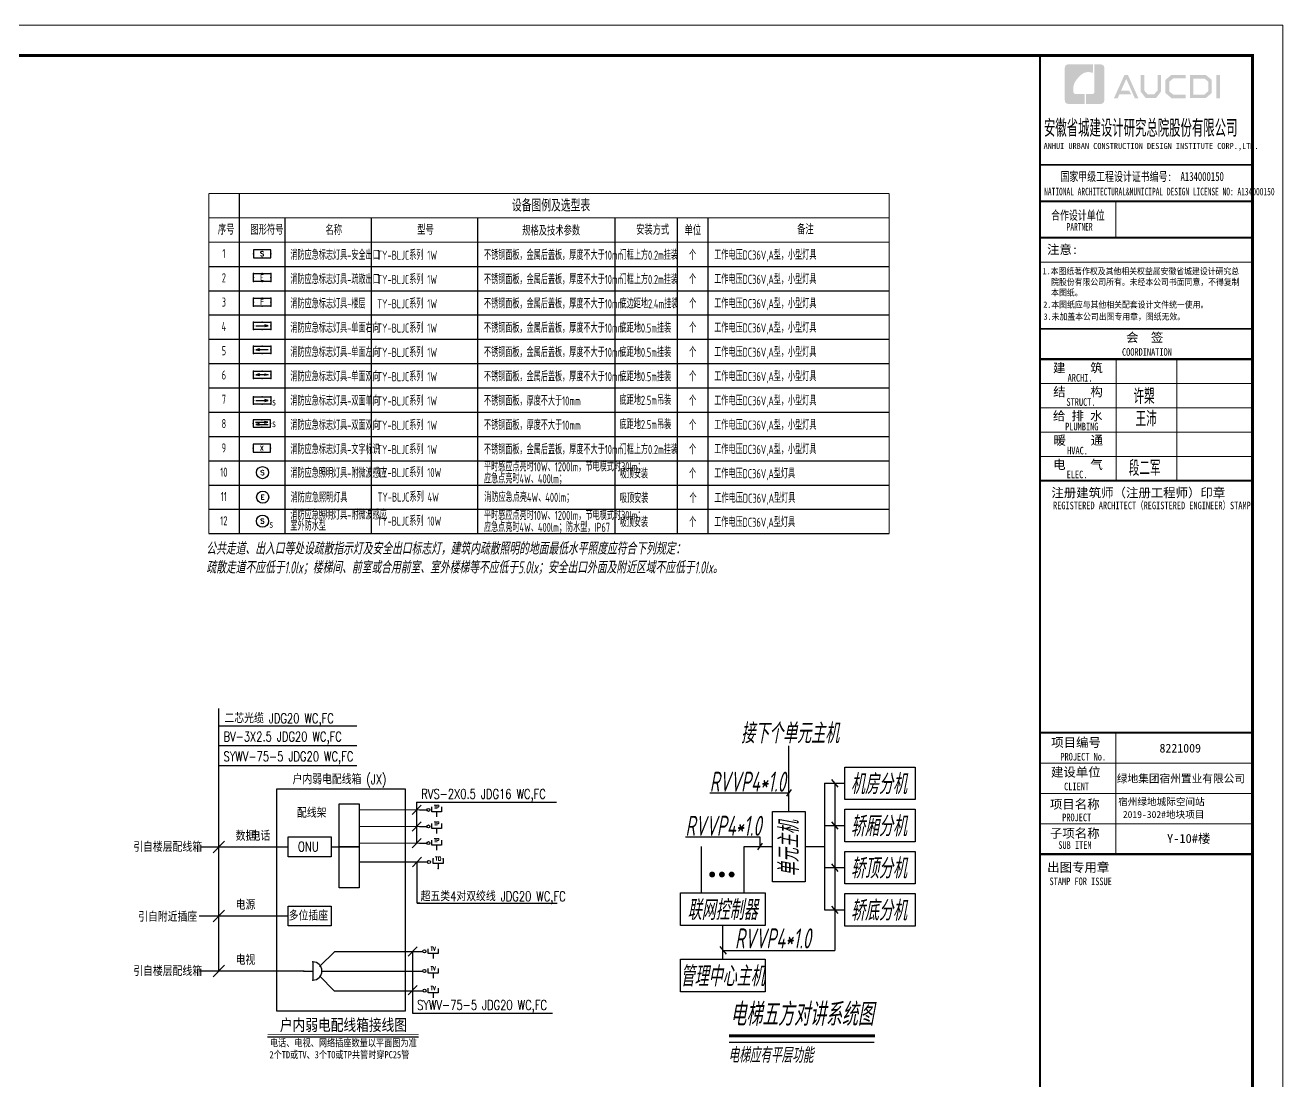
# Model space of a CAD drawing. Extents: x 3443499 to 7125205, y -1700016 to -264854.
# Drawn here: x 3718669 to 3760107, y -794034 to -759270 of the extents above; entities that cross this region are included whole.
import ezdxf
from ezdxf.enums import TextEntityAlignment as Align

# ---------------------------------------------------------------- set-up
doc = ezdxf.new("R2010")
doc.units = 0
doc.header["$LTSCALE"] = 1000
doc.header["$MEASUREMENT"] = 0
doc.layers.get('0').update_dxf_attribs({"linetype": 'CONTINUOUS'})
for name, color, linetype in [('!!电气', 1, 'CONTINUOUS'), ('DIM-照明', 7, 'CONTINUOUS'), ('EQUIP-照明', 3, 'CONTINUOUS'), ('PUB_TITLE', 4, 'CONTINUOUS'), ('TEL_TEXT', 7, 'CONTINUOUS'), ('WIRE-照明', 2, 'CONTINUOUS'), ('图签文字', 4, 'CONTINUOUS'), ('照明平面导线层', 3, 'CONTINUOUS'), ('电气文字标注', 6, 'CONTINUOUS')]:
    doc.layers.add(name, color=color, linetype=linetype)
doc.layers.add('图框', color=147, linetype='CONTINUOUS', lineweight=20)
doc.layers.add('图签', color=147, linetype='CONTINUOUS', lineweight=18)
doc.styles.add('-黑体', font='simhei.ttf', dxfattribs={"width": 0.8})
doc.styles.add('_COMPLEX', font='COMPLEX', dxfattribs={"width": 0.6})
doc.styles.add('_TCH_DIM_T3', font='SIMPLEX.shx', dxfattribs={"width": 0.705882, "bigfont": 'GBCBIG.shx'})
doc.styles.add('_TCH_LABEL', font='COMPLEX', dxfattribs={"bigfont": 'GBCBIG'})
doc.styles.add('_TEL_DIM', font='SIMPLEX', dxfattribs={"width": 0.8, "height": 3.5, "bigfont": 'HZTXT'})
doc.styles.add('DX', font='romans.shx', dxfattribs={"width": 0.8, "bigfont": 'hztxt.shx'})
doc.styles.add('HT', font='simhei.ttf')
doc.styles.add('HZTXT', font='gbeitc.shx', dxfattribs={"width": 0.8, "height": 400, "bigfont": 'hztxt.shx'})
doc.styles.get("Standard").update_dxf_attribs({"font": 'gbenor.shx', "bigfont": 'gbcbig.shx'})
doc.styles.add('TSSD_Dimension', font='Tssdeng.shx', dxfattribs={"width": 0.7, "bigfont": 'tssdchn.shx'})
doc.styles.add('宋体', font='', dxfattribs={"height": 4})
doc.styles.add('建筑图签-1', font='simhei.ttf', dxfattribs={"width": 0.7})
doc.styles.add('建筑图签-2', font='TXT.shx', dxfattribs={"width": 0.5, "bigfont": 'HZTXT.shx'})
doc.styles.get('宋体').set_extended_font_data('SimSun')

# ---------------------------------------------------------------- blocks, each defined once
blk = doc.blocks.new('院标1')
h = blk.add_hatch(color=150)
h.dxf.hatch_style = 1
h.set_gradient(color1=(33, 113, 253), color2=(33, 113, 253), tint=1, name='INVCURVED')
edge = h.paths.add_edge_path()
edge.add_spline(control_points=[(116373, 648379), (116379, 648379), (116382, 648379), (116391, 648379), (116391, 648379), (116391, 648379), (116616, 648379), (116616, 648379), (116616, 648379), (116616, 648379), (116616, 648054), (116616, 648054), (116616, 648054), (116616, 648054), (116108, 648054), (116108, 648054), (116108, 648054), (116028, 648054), (115963, 648111), (115963, 648199), (115963, 648199), (115963, 648199), (115963, 649215), (115963, 649215), (115963, 649215), (115963, 649295), (116018, 649360), (116108, 649360), (116108, 649360), (116108, 649360), (116897, 649360), (116897, 649360), (116897, 649360), (116897, 649360), (116897, 649080), (116897, 649080), (116897, 649080), (116897, 649080), (116566, 649140), (116356, 648859), (116356, 648859), (116245, 648719), (116240, 648545), (116247, 648466), (116247, 648466), (116254, 648386), (116247, 648466), (116247, 648466), (116247, 648466), (116247, 648466), (116258, 648374), (116373, 648379)], knot_values=[0, 0, 0, 0, 0.071429, 0.071429, 0.071429, 0.107143, 0.142857, 0.142857, 0.142857, 0.178571, 0.214286, 0.214286, 0.214286, 0.25, 0.285714, 0.285714, 0.285714, 0.321429, 0.357143, 0.357143, 0.357143, 0.392857, 0.428571, 0.428571, 0.428571, 0.464286, 0.5, 0.5, 0.5, 0.535714, 0.571429, 0.571429, 0.571429, 0.607143, 0.642857, 0.642857, 0.642857, 0.678571, 0.714286, 0.714286, 0.714286, 0.75, 0.785714, 0.785714, 0.785714, 0.821429, 0.857143, 0.857143, 0.857143, 0.928571, 1, 1, 1, 1], degree=3, periodic=0)
h = blk.add_hatch(color=150)
h.dxf.hatch_style = 1
h.set_gradient(color1=(33, 113, 253), color2=(33, 113, 253), tint=1, name='INVCURVED')
edge = h.paths.add_edge_path()
edge.add_spline(control_points=[(117268, 649215), (117268, 649215), (117268, 648199), (117268, 648199), (117268, 648199), (117268, 648114), (117212, 648054), (117123, 648054), (117123, 648054), (117123, 648054), (116663, 648054), (116663, 648054), (116663, 648054), (116663, 648054), (116663, 648379), (116663, 648379), (116663, 648379), (116663, 648379), (116865, 648379), (116865, 648379), (116865, 648379), (116907, 648379), (116941, 648413), (116941, 648455), (116941, 648455), (116941, 648455), (116941, 649360), (116941, 649360), (116941, 649360), (116941, 649360), (117123, 649360), (117123, 649360), (117123, 649360), (117204, 649360), (117268, 649306), (117268, 649215)], knot_values=[0, 0, 0, 0, 0.1, 0.1, 0.1, 0.15, 0.2, 0.2, 0.2, 0.25, 0.3, 0.3, 0.3, 0.35, 0.4, 0.4, 0.4, 0.45, 0.5, 0.5, 0.5, 0.55, 0.6, 0.6, 0.6, 0.65, 0.7, 0.7, 0.7, 0.75, 0.8, 0.8, 0.8, 0.9, 1, 1, 1, 1], degree=3, periodic=0)
blk = doc.blocks.new('A$C1435328E')
at = {"layer": 'PUB_TITLE'}
h = blk.add_hatch(color=4, dxfattribs=at)
h.paths.add_polyline_path([(-1192, 56058), (-1066, 56058), (-1066, 55288), (-1192, 55288)])
h.paths.add_polyline_path([(-1944, 55942), (-1944, 55416), (-1584, 55416), (-1460, 55523), (-1460, 55841), (-1580, 55942)], flags=16)
h.paths.add_polyline_path([(-2062, 56060), (-2062, 55298), (-1540, 55298), (-1341, 55468), (-1341, 55896), (-1537, 56060)])
h.paths.add_polyline_path([(-2205, 56064), (-2205, 55948), (-2612, 55948), (-2745, 55837), (-2745, 55518), (-2612, 55415), (-2203, 55415), (-2203, 55293), (-2667, 55293), (-2869, 55468), (-2869, 55896), (-2671, 56064)])
h.paths.add_polyline_path([(-3688, 56062), (-3568, 56062), (-3568, 55551), (-3454, 55420), (-3243, 55420), (-3129, 55551), (-3129, 56062), (-3015, 56062), (-3015, 55514), (-3179, 55297), (-3517, 55297), (-3688, 55516)])
h.paths.add_polyline_path([(-4220, 56060), (-4103, 56060), (-3761, 55296), (-3877, 55296), (-4158, 55930), (-4333, 55542), (-4062, 55542), (-4001, 55427), (-4382, 55427), (-4441, 55294), (-4564, 55294)])
for points, const_width in [([(-7000, 50700), (0, 50700)], 70), ([(-7000, 49899), (0, 49899)], 35)]:
    blk.add_lwpolyline(points, dxfattribs=dict(const_width=const_width))
at = {"layer": '图框'}
for p, q in [((-7000, 53100), (0, 53100)), ((-7000, 53100), (0, 53100)), ((-7000, 51900), (0, 51900))]:
    blk.add_line(p, q, dxfattribs=at)
for points, const_width in [([(-7000, -700), (-7000, 56700)], 70), ([(-7000, 53100), (0, 53100)], 60), ([(-7000, 51900), (0, 51900)], 60), ([(-7000, 51900), (0, 51900)], 60), ([(-4500, 51900), (-4500, 50700)], 35), ([(-7000, 50700), (0, 50700)], 60), ([(-6992, 47700), (8, 47700)], 60), ([(-6992, 46700), (8, 46700)], 70), ([(-6992, 46700), (8, 46700)], 70), ([(-4492, 46700), (-4492, 42700)], 35), ([(-2492, 46700), (-2492, 42700)], 35), ([(-6992, 45900), (8, 45900)], 35), ([(-6992, 45100), (8, 45100)], 35), ([(-6992, 44300), (8, 44300)], 35), ([(-6992, 43500), (8, 43500)], 35), ([(-6992, 42700), (8, 42700)], 70), ([(-7000, 34400), (0, 34400)], 70), ([(-7000, 34400), (0, 34400)], 70), ([(-4500, 30400), (-4500, 34400)], 35), ([(-7000, 33400), (0, 33400)], 35), ([(-7000, 32400), (0, 32400)], 35), ([(-7000, 31400), (0, 31400)], 35), ([(0, 30400), (-7000, 30400)], 70)]:
    blk.add_lwpolyline(points, dxfattribs=dict(at, const_width=const_width))
blk.add_blockref('院标1', (-122149, -592949))
at = {"layer": 'PUB_TITLE', "style": 'HT', "width": 0.88}
for s, p in [('1.本图纸著作权及其他相关权益属安徽省城建设计研究总', (-6914, 49493)), ('院股份有限公司所有。未经本公司书面同意，不得复制', (-6635, 49139)), ('本图纸。', (-6635, 48789)), (' 2.本图纸应与其他相关配套设计文件统一使用。 ', (-7025, 48392)), ('3.未加盖本公司出图专用章，图纸无效。', (-6882, 47998))]:
    blk.add_text(s, height=210, dxfattribs=at).set_placement(p)
at = {"layer": '图签', "color": 154, "style": '宋体'}
for s, height, p in [('8221009', 286.7, (-3063, 33748)), ('绿地集团宿州置业有限公司', 258.01, (-4470, 32762)), ('宿州绿地城际空间站', 232.2, (-4426, 32009)), ('2019-302#地块项目', 232.21, (-4272, 31591))]:
    blk.add_text(s, height=height, dxfattribs=at).set_placement(p)
at = {"layer": '图签文字', "color": 7, "style": '建筑图签-1'}
for s, height, width, p in [('安徽省城建设计研究总院股份有限公司', 500, 0.55, (-6872, 54077)), ('国家甲级工程设计证书编号:  A134000150', 300, 0.7, (-6328, 52567)), ('合作设计单位', 300, 0.7, (-6635, 51290))]:
    blk.add_text(s, height=height, dxfattribs=dict(at, width=width)).set_placement(p)
at = {"layer": '图签文字', "linetype": 'Continuous', "style": '建筑图签-1', "width": 0.91}
blk.add_text('ANHUI URBAN CONSTRUCTION DESIGN INSTITUTE CORP.,LTD.', height=200, dxfattribs=at).set_placement((-6882, 53622))
at = {"layer": '图签文字', "style": '建筑图签-1'}
for s, width, p in [('NATIONAL ARCHITECTURAL&MUNICIPAL DESIGN LICENSE NO: A134000150', 0.6, (-6863, 52095)), ('PARTNER', 0.6, (-6125, 50934)), ('COORDINATION', 0.7, (-4300, 46813)), ('ARCHI.', 0.7, (-6091, 45962)), ('STRUCT.', 0.7, (-6130, 45165)), ('PLUMBING', 0.7, (-6171, 44358)), ('HVAC.', 0.7, (-6106, 43565)), ('ELEC.', 0.7, (-6122, 42780)), ('REGISTERED ARCHITECT（REGISTERED ENGINEER）STAMP', 0.7, (-6571, 41759)), ('PROJECT No.', 0.7, (-6330, 33485, -1799)), ('CLIENT', 0.7, (-6206, 32506)), ('PROJECT', 0.7, (-6271, 31487)), ('SUB ITEM', 0.7, (-6398, 30576)), ('STAMP FOR ISSUE', 0.7, (-6687, 29381))]:
    blk.add_text(s, height=250, dxfattribs=dict(at, width=width)).set_placement(p)
at = {"layer": '图签文字', "color": 7, "style": '建筑图签-1'}
for s, p in [('注意:', (-6769, 50163)), ('会  签', (-4165, 47268)), ('建    筑', (-6570, 46267)), ('结    构', (-6566, 45479)), ('给 排 水', (-6575, 44685)), ('暖    通', (-6557, 43882)), ('电    气', (-6567, 43082)), ('注册建筑师（注册工程师）印章', (-6625, 42154)), ('项目编号', (-6632, 33932)), ('建设单位', (-6640, 32955)), ('项目名称', (-6673, 31897)), ('子项名称', (-6673, 30940)), ('出图专用章', (-6764, 29818))]:
    blk.add_text(s, height=300, dxfattribs=at).set_placement(p)
at = {"layer": '图签文字', "color": 1, "style": '建筑图签-2', "width": 0.7}
for s, p in [('许槊', (-3925, 45228)), ('王沛', (-3854, 44487)), ('段二军', (-4078, 42861))]:
    blk.add_text(s, height=500, dxfattribs=at).set_placement(p)
at = {"layer": '图签文字', "color": 2, "style": '建筑图签-1'}
blk.add_text('Y-10#楼', height=300, dxfattribs=at).set_placement((-2817, 30767))
blk = doc.blocks.new('A$C4AE13D6C')
at = {"linetype": 'ByBlock'}
for p, q in [((877, 1052), (877, 3213)), ((2284, 2100), (2495, 1853)), ((-1726, 1662), (877, 1662)), ((955, 1768), (800, 1556)), ((2052, 1976), (2052, -2188)), ((2052, 1976), (2728, 1976)), ((2390, 1976), (2390, -3524)), ((2052, 588), (2728, 588)), ((2284, 712), (2495, 465)), ((-2525, 210), (-77, 210)), ((0, 0), (-154, -212)), ((-77, 210), (-77, -106)), ((-2000, -1633), (-2000, -106)), ((-588, -1633), (-588, -106)), ((-588, -106), (342, -106)), ((1412, -106), (2052, -106)), ((2052, -800), (2728, -800)), ((2284, -677), (2495, -924)), ((2284, -2065), (2495, -2312)), ((2052, -2188), (2728, -2188)), ((-1294, -3815), (-1294, -2703)), ((-1400, -3401), (-1188, -3648)), ((-1294, -3524), (2390, -3524))]:
    blk.add_line(p, q, dxfattribs=at)
for points in [[(2728, 2511), (5043, 2511), (5043, 1441), (2728, 1441)], [(342, -1264), (342, 1052), (1412, 1052), (1412, -1264)], [(2728, 1123), (5043, 1123), (5043, 53), (2728, 53)], [(2728, -265), (5043, -265), (5043, -1335), (2728, -1335)], [(-2688, -1633), (100, -1633), (100, -2703), (-2688, -2703)], [(2728, -1653), (5043, -1653), (5043, -2723), (2728, -2723)], [(-2688, -3815), (100, -3815), (100, -4885), (-2688, -4885)]]:
    blk.add_lwpolyline(points, close=True, dxfattribs=at)
at = {"layer": 'DIM-照明', "color": 7, "ltscale": 4}
blk.add_line((-1088, -6553), (3692, -6553), dxfattribs=at)
at = {"layer": 'DIM-照明', "const_width": 96}
for points in [[(-1694, -1027, 1), (-1598, -1027, 1)], [(-1374, -1027, 1), (-1278, -1027, 1)], [(-1054, -1027, 1), (-958, -1027, 1)]]:
    blk.add_lwpolyline(points, format="xyb", close=True, dxfattribs=at)
at = {"layer": 'DIM-照明', "color": 7, "ltscale": 4, "const_width": 98.5}
blk.add_lwpolyline([(-1089, -6337), (3716, -6337)], dxfattribs=at)
at = {"layer": 'DIM-照明', "color": 7, "style": 'HZTXT', "width": 0.7}
for s, p in [('接下个单元主机', (-705, 3623)), ('RVVP4*1.0', (-1728, 2029)), ('机房分机', (2916, 1949)), ('RVVP4*1.0', (-2527, 577)), ('轿厢分机', (2916, 560)), ('轿顶分机', (2916, -828)), ('联网控制器', (-2464, -2196)), ('轿底分机', (2916, -2216)), ('RVVP4*1.0', (-896, -3132)), ('管理中心主机', (-2697, -4378))]:
    blk.add_text(s, height=660, dxfattribs=at).set_placement(p, align=Align.MIDDLE_LEFT)
blk.add_text('单元主机', height=660, rotation=90, dxfattribs=at).set_placement((883, -1092), align=Align.MIDDLE_LEFT)
blk.add_text('电梯五方对讲系统图', height=750, dxfattribs=at).set_placement((-1055, -6009))
at = {"layer": 'DIM-照明', "style": 'HZTXT', "width": 0.7}
blk.add_text('电梯应有平层功能', height=500, dxfattribs=at).set_placement((-1116, -7226))
blk = doc.blocks.new('_LINKPT1')
blk.add_line((0, 0), (0, 0))
blk = doc.blocks.new('M_X40NMK')
for p, q in [((-0.5, 0.5), (-0.5, 1)), ((0.5, 0.5), (-0.5, 0.5)), ((0, 0.5), (0, 0)), ((0.5, 1), (0.5, 0.5))]:
    blk.add_line(p, q)
at = {"xscale": 0.002, "yscale": 0.002, "zscale": 0.002}
blk.add_blockref('_LINKPT1', (0, 0), dxfattribs=at)
at = {"style": '_COMPLEX', "width": 0.8, "flags": 8}
blk.add_attdef('$TEXT$', text='', height=0.4, dxfattribs=at).set_placement((0, 1), align=Align.MIDDLE_CENTER)
at = {"width": 0.8, "flags": 9}
blk.add_attdef('A', (0, 0), '', height=0.00002, dxfattribs=at)
blk = doc.blocks.new('00DX001_5-424')
blk.add_line((0, 0), (12.5, 0))
blk.add_circle((15, 0), 2.5)
blk = doc.blocks.new('$equip$00001382')
for p, q in [((-0.5, 0.5), (-0.5, 1)), ((0.5, 0.5), (-0.5, 0.5)), ((0, 0.5), (0, 0)), ((0.5, 1), (0.5, 0.5))]:
    blk.add_line(p, q)
for p in [(-0.5, 1), (0, 0.5), (0, 0), (0.5, 1)]:
    blk.add_point(p)
at = {"style": '_TCH_LABEL', "flags": 8}
blk.add_attdef('$TEXT$', text='', height=0.4, dxfattribs=at).set_placement((0, 1), align=Align.MIDDLE_CENTER)
at = {"style": '_TCH_LABEL', "flags": 9}
blk.add_attdef('A', (0, 0), '', height=0.00002, dxfattribs=at)
blk = doc.blocks.new('M_X41FTT')
for p, q in [((-0.5, 0.5), (-0.5, 1)), ((0.5, 0.5), (-0.5, 0.5)), ((0, 0.5), (0, 0)), ((0.5, 1), (0.5, 0.5))]:
    blk.add_line(p, q)
at = {"xscale": 0.002, "yscale": 0.002, "zscale": 0.002}
blk.add_blockref('_LINKPT1', (0, 0), dxfattribs=at)
at = {"style": '_COMPLEX', "width": 0.8, "flags": 8}
blk.add_attdef('$TEXT$', text='', height=0.4, dxfattribs=at).set_placement((0, 1), align=Align.MIDDLE_CENTER)
at = {"width": 0.8, "flags": 9}
blk.add_attdef('A', (0, 0), '', height=0.00002, dxfattribs=at)
blk = doc.blocks.new('$equip$00001429')
for p, q in [((-0.5, 0.5), (0.5, 0.5)), ((0, 0), (0, 0.5))]:
    blk.add_line(p, q)
blk.add_arc((0, 0.5), 0.5, 0, 180)
for p in [(0, 1), (-0.5, 0.5), (0, 0), (0.5, 0.5)]:
    blk.add_point(p)
at = {"style": '_TCH_LABEL', "flags": 9}
blk.add_attdef('A', (0, 0), '', height=0.00002, dxfattribs=at)
blk = doc.blocks.new('DGASDGSDGASDGSAG')
for p, q in [((646042, -71350), (646045, -60539)), ((646045, -61255), (651729, -61255)), ((646045, -62071), (651729, -62071)), ((646045, -62886), (651729, -62886)), ((648435, -73008), (648435, -63847)), ((648435, -63847), (653720, -63847)), ((653720, -63847), (653720, -73008)), ((654003, -64913), (654375, -64525)), ((654191, -64396), (654189, -66085)), ((654191, -64396), (659951, -64396)), ((654003, -65594), (654375, -65206)), ((645289, -66234), (648905, -66234)), ((645810, -66484), (646275, -66000)), ((650666, -66234), (650996, -66234)), ((654003, -66279), (654375, -65892)), ((654024, -67056), (654396, -66669)), ((651838, -66860), (654322, -66860)), ((654212, -68563), (654210, -66862)), ((654213, -68349), (654212, -68348)), ((645810, -69323), (646275, -68839)), ((654324, -68563), (654212, -68563)), ((654213, -68563), (659972, -68563)), ((645239, -69073), (648905, -69073)), ((653838, -70736), (654210, -70348)), ((650188, -71159), (650819, -70542)), ((650819, -70542), (654447, -70542)), ((654019, -70542), (654019, -73083)), ((645239, -71342), (649529, -71342)), ((645810, -71592), (646275, -71107)), ((650288, -71351), (654447, -71351)), ((650188, -71550), (650789, -72161)), ((653838, -72336), (654210, -71949)), ((650789, -72161), (654441, -72161)), ((653720, -73008), (648435, -73008)), ((654019, -73083), (659779, -73083)), ((648049, -74062), (654271, -74062))]:
    blk.add_line(p, q)
for points in [[(650996, -64473), (651817, -64473), (651817, -66234), (650996, -66234)], [(648905, -66650), (648905, -65830), (650666, -65830), (650666, -66650)], [(650996, -66234), (651817, -66234), (651817, -67921), (650996, -67921)], [(648905, -69495), (648905, -68674), (650666, -68674), (650666, -69495)]]:
    blk.add_lwpolyline(points, close=True)
for points, const_width in [([(651817, -64717), (654613, -64717)], 35), ([(651817, -65398), (654613, -65398)], 35), ([(645289, -66234), (648905, -66234)], 35), ([(651817, -66083), (654613, -66083)], 35), ([(651838, -66860), (654634, -66860)], 35), ([(645239, -69073), (648435, -69073)], 35), ([(650188, -71159), (650819, -70542)], 35), ([(650819, -70542), (654447, -70542)], 35), ([(645239, -71342), (649538, -71351)], 35), ([(650288, -71351), (654447, -71351)], 35), ([(650188, -71550), (650789, -72161)], 35), ([(650789, -72161), (654454, -72160)], 35), ([(648049, -73972), (654271, -73972)], 30)]:
    blk.add_lwpolyline(points, dxfattribs=dict(const_width=const_width))
at = {"xscale": 25, "yscale": 25, "zscale": 25}
for p in [(654301, -64717), (654301, -65398), (654301, -66083), (654322, -66860), (654134, -70541), (654134, -71351), (654141, -72160)]:
    blk.add_blockref('00DX001_5-424', p, dxfattribs=at)
at = {"xscale": 400, "yscale": 400, "zscale": 400}
for name, p, values in [('M_X40NMK', (655012, -64997), {'$TEXT$': 'TP'}), ('M_X40NMK', (655012, -65683), {'$TEXT$': 'TP'}), ('M_X40NMK', (655012, -66368), {'$TEXT$': 'TP'}), ('M_X41FTT', (654871, -70832), {'$TEXT$': 'TV'}), ('M_X41FTT', (654871, -71642), {'$TEXT$': 'TV'}), ('M_X41FTT', (654871, -72451), {'$TEXT$': 'TV'})]:
    blk.add_blockref(name, p, dxfattribs=at).add_auto_attribs(values)
at = {"ltscale": 0.5, "xscale": 400, "yscale": 400, "zscale": 400}
blk.add_blockref('$equip$00001382', (655077, -67125), dxfattribs=at).add_auto_attribs({'$TEXT$': 'TD'})
at = {"xscale": 750, "yscale": 750, "zscale": 750, "rotation": 270}
blk.add_blockref('$equip$00001429', (649538, -71351), dxfattribs=at)
at = {"style": 'DX', "width": 0.75}
for s, p in [('二芯光缆 JDG20 WC,FC', (646277, -61146)), ('BV-3X2.5 JDG20 WC,FC', (646235, -61900)), ('SYWV-75-5 JDG20 WC,FC', (646235, -62716)), ('RVS-2X0.5 JDG16 WC,FC', (654381, -64259)), ('超五类4对双绞线 JDG20 WC,FC', (654355, -68473)), ('SYWV-75-5 JDG20 WC,FC', (654209, -72946))]:
    blk.add_text(s, height=400, dxfattribs=at).set_placement(p)
for s, height, style, width, p in [('户内弱电配线箱 (JX)', 400, 'DX', 0.75, (651011, -63659)), ('配线架', 400, 'DX', 0.75, (649871, -65038)), ('数据', 400, 'DX', 0.75, (647142, -65988)), ('电话', 400, 'DX', 0.75, (647761, -65986)), ('引自楼层配线箱', 400, 'DX', 0.75, (643936, -66443)), ('ONU', 400, 'DX', 0.75, (649730, -66426)), ('引自附近插座', 400, 'DX', 0.75, (643936, -69318)), ('电源', 400, 'DX', 0.75, (647142, -68827)), ('多位插座', 400, 'DX', 0.75, (649730, -69271)), ('电视', 400, 'DX', 0.75, (647142, -71096)), ('引自楼层配线箱', 400, 'DX', 0.75, (643936, -71551)), ('户内弱电配线箱接线图', 480, '-黑体', 0.8, (651175, -73808)), ('电话、电视、网络插座数量以平面图为准', 300, '-黑体', 0.8, (651171, -74453)), ('2个TD或TV、3个TO或TP共管时穿PC25管', 300, '-黑体', 0.8, (651008, -74944))]:
    blk.add_text(s, height=height, dxfattribs=dict(style=style, width=width)).set_placement(p, align=Align.CENTER)
blk = doc.blocks.new('$equip$00002534')
for p, q in [((-0.72, 0.66), (-0.72, 0)), ((0.72, 0.66), (-0.72, 0.66)), ((-0.72, 0), (0.72, 0)), ((0.72, 0), (0.72, 0.66))]:
    blk.add_line(p, q)
at = {"const_width": 0.04}
blk.add_lwpolyline([(-0.72, 0.66), (-0.72, 0), (0.72, 0), (0.72, 0.66), (-0.72, 0.66), (-0.72, 0)], dxfattribs=at)
for p in [(-0.72, 0.33), (0, 0.66), (0, 0), (0.72, 0.33)]:
    blk.add_point(p)
at = {"color": 7, "style": '_TEL_DIM'}
blk.add_attdef('$TEXT$', text='', height=0.4, dxfattribs=at).set_placement((0, 0.33), align=Align.MIDDLE_CENTER)
at = {"color": 7, "style": '_TEL_DIM', "flags": 1}
blk.add_attdef('A', text='', height=0.00002, dxfattribs=at).set_placement((0, 0), align=Align.MIDDLE_CENTER)
blk = doc.blocks.new('楼层指示1W')
blk.add_lwpolyline([(-288, 264), (288, 264), (288, 0), (-288, 0)], close=True)
for p in [(-288, 264), (-288, 132), (-288, 0), (0, 264), (0, 0), (288, 264), (288, 132), (288, 0)]:
    blk.add_point(p)
at = {"color": 7, "width": 0.8}
blk.add_attdef('$TEXT$', text='', height=200, dxfattribs=at).set_placement((0, 132), align=Align.MIDDLE_CENTER)
at = {"color": 7, "flags": 1}
for tag in ['REMARK', 'A']:
    blk.add_attdef(tag, text='', height=0.01, dxfattribs=at).set_placement((0, 0), align=Align.MIDDLE_CENTER)
blk = doc.blocks.new('$equip_U$00000093(lemon-PC)')
for p in [(-0.72, 0.66), (-0.72, 0.33), (-0.72, 0), (0, 0.66), (0, 0), (0.72, 0.66), (0.72, 0.33), (0.72, 0)]:
    blk.add_point(p)
at = {"xscale": 0.002499999944120646, "yscale": 0.002499999944120646, "zscale": 0.002499999944120646}
blk.add_blockref('楼层指示1W', (0, 0), dxfattribs=at).add_auto_attribs({'$TEXT$': 'F'})
at = {"color": 7, "style": '_TCH_DIM_T3', "flags": 1}
for tag in ['A', 'REMARK']:
    blk.add_attdef(tag, text='', height=0.000025, dxfattribs=at).set_placement((0, 0), align=Align.MIDDLE_CENTER)
blk = doc.blocks.new('右向疏散')
h = blk.add_hatch(color=256)
h.paths.add_polyline_path([(202, 120), (86, 149), (86, 120)])
h.paths.add_polyline_path([(202, 120), (86, 120), (86, 91)])
at = {"color": 7}
blk.add_line((-202, 120), (202, 120), dxfattribs=at)
for p, q in [((202, 120), (86, 149)), ((86, 149), (86, 91)), ((86, 91), (202, 120))]:
    blk.add_line(p, q)
blk.add_lwpolyline([(-288, 240), (288, 240), (288, 0), (-288, 0)], close=True)
blk = doc.blocks.new('$equip_U$00000098(lemon-PC)')
for p in [(-0.72, 0), (0, 0), (0.72, 0), (-0.72, -0.3), (-0.72, -0.6), (0, -0.6), (0.72, -0.3), (0.72, -0.6)]:
    blk.add_point(p)
at = {"xscale": 0.002499999944120646, "yscale": 0.002499999944120646, "zscale": 0.002499999944120646}
blk.add_blockref('右向疏散', (0, -0.6), dxfattribs=at)
at = {"color": 7, "style": '_TCH_DIM_T3', "flags": 1}
for tag in ['A', 'REMARK']:
    blk.add_attdef(tag, text='', height=0.000025, dxfattribs=at).set_placement((0, 0), align=Align.MIDDLE_CENTER)
at = {"color": 7, "style": '_TCH_DIM_T3'}
blk.add_attdef('$TEXT$', text='', height=0.000025, dxfattribs=at).set_placement((0, -0.6), align=Align.MIDDLE_CENTER)
blk = doc.blocks.new('左向疏散')
h = blk.add_hatch(color=256)
h.paths.add_polyline_path([(-202, 120), (-86, 91), (-86, 120)])
h.paths.add_polyline_path([(-202, 120), (-86, 120), (-86, 149)])
for p, q in [((-86, 149), (-202, 120)), ((-202, 120), (-86, 91)), ((-86, 91), (-86, 149))]:
    blk.add_line(p, q)
at = {"color": 7}
blk.add_line((202, 120), (-202, 120), dxfattribs=at)
blk.add_lwpolyline([(-288, 240), (288, 240), (288, 0), (-288, 0)], close=True)
blk = doc.blocks.new('$equip_U$00000099(lemon-PC)')
for p in [(-0.72, 0), (0, 0), (0.72, 0), (-0.72, -0.3), (-0.72, -0.6), (0, -0.6), (0.72, -0.3), (0.72, -0.6)]:
    blk.add_point(p)
at = {"xscale": 0.002499999944120646, "yscale": 0.002499999944120646, "zscale": 0.002499999944120646}
blk.add_blockref('左向疏散', (0, -0.6), dxfattribs=at)
at = {"color": 7, "style": '_TCH_DIM_T3', "flags": 1}
for tag in ['A', 'REMARK']:
    blk.add_attdef(tag, text='', height=0.000025, dxfattribs=at).set_placement((0, 0), align=Align.MIDDLE_CENTER)
blk = doc.blocks.new('双向疏散')
h = blk.add_hatch(color=256)
h.paths.add_polyline_path([(-202, 120), (-86, 91), (-86, 120)])
h.paths.add_polyline_path([(-202, 120), (-86, 120), (-86, 149)])
h = blk.add_hatch(color=256)
h.paths.add_polyline_path([(202, 120), (86, 91), (86, 120)])
h.paths.add_polyline_path([(202, 120), (86, 120), (86, 149)])
for p, q in [((-86, 149), (-202, 120)), ((-202, 120), (-86, 91)), ((-86, 91), (-86, 149)), ((86, 149), (202, 120)), ((86, 91), (86, 149)), ((202, 120), (86, 91))]:
    blk.add_line(p, q)
at = {"color": 7}
blk.add_line((202, 120), (-202, 120), dxfattribs=at)
blk.add_lwpolyline([(-288, 240), (288, 240), (288, 0), (-288, 0)], close=True)
blk = doc.blocks.new('$equip_U$00000097(lemon-PC)')
for p in [(-0.72, 0.6), (-0.72, 0.3), (0, 0.6), (0.72, 0.6), (0.72, 0.3), (-0.72, 0), (0, 0), (0.72, 0)]:
    blk.add_point(p)
at = {"xscale": 0.002499999944120646, "yscale": 0.002499999944120646, "zscale": 0.002499999944120646}
blk.add_blockref('双向疏散', (0, 0), dxfattribs=at)
at = {"color": 7, "style": '_TCH_DIM_T3', "flags": 1}
for tag in ['A', 'REMARK']:
    blk.add_attdef(tag, text='', height=0.000025, dxfattribs=at).set_placement((0, 0), align=Align.MIDDLE_CENTER)
blk = doc.blocks.new('安全出口1W')
blk.add_lwpolyline([(-288, 264), (288, 264), (288, 0), (-288, 0)], close=True)
for p in [(-288, 264), (-288, 132), (-288, 0), (0, 264), (0, 0), (288, 264), (288, 132), (288, 0)]:
    blk.add_point(p)
at = {"color": 7, "width": 0.8}
blk.add_attdef('$TEXT$', text='', height=200, dxfattribs=at).set_placement((0, 132), align=Align.MIDDLE_CENTER)
at = {"color": 7, "flags": 1}
for tag in ['A', 'REMARK']:
    blk.add_attdef(tag, text='', height=0.01, dxfattribs=at).set_placement((0, 0), align=Align.MIDDLE_CENTER)
blk = doc.blocks.new('$equip_U$00000094(lemon-PC)')
for p in [(-0.72, 0.66), (-0.72, 0.33), (-0.72, 0), (0, 0.66), (0, 0), (0.72, 0.66), (0.72, 0.33), (0.72, 0)]:
    blk.add_point(p)
at = {"xscale": 0.002499999944120646, "yscale": 0.002499999944120646, "zscale": 0.002499999944120646}
blk.add_blockref('安全出口1W', (0, 0), dxfattribs=at).add_auto_attribs({'$TEXT$': 'E'})
at = {"color": 7, "style": '_TCH_DIM_T3', "flags": 1}
for tag in ['A', 'REMARK']:
    blk.add_attdef(tag, text='', height=0.000025, dxfattribs=at).set_placement((0, 0), align=Align.MIDDLE_CENTER)
blk = doc.blocks.new('$equip$00002542')
h = blk.add_hatch(color=256)
h.paths.add_polyline_path([(-0.21, 0.29), (-0.5, 0.22), (-0.21, 0.22)])
h.paths.add_polyline_path([(-0.21, 0.22), (-0.5, 0.22), (-0.21, 0.15)])
h.paths.add_polyline_path([(0.21, 0.47), (0.21, 0.33), (0.5, 0.4)])
for p, q in [((-0.72, 0.6), (-0.72, 0)), ((0.72, 0.6), (-0.72, 0.6)), ((-0.72, 0), (0.72, 0)), ((-0.21, 0.29), (-0.5, 0.22)), ((-0.5, 0.22), (-0.21, 0.15)), ((-0.21, 0.15), (-0.21, 0.29)), ((0.21, 0.47), (0.21, 0.33)), ((0.5, 0.4), (0.21, 0.47)), ((0.21, 0.33), (0.5, 0.4)), ((0.72, 0), (0.72, 0.6))]:
    blk.add_line(p, q)
at = {"color": 7}
for p, q in [((-0.51, 0.4), (0.45, 0.4)), ((-0.5, 0.22), (0.51, 0.22))]:
    blk.add_line(p, q, dxfattribs=at)
at = {"const_width": 0.04}
blk.add_lwpolyline([(-0.72, 0.6), (-0.72, 0), (0.72, 0), (0.72, 0.6), (-0.72, 0.6), (-0.72, 0)], dxfattribs=at)
for p in [(-0.72, 0.3), (0, 0.6), (0, 0), (0.72, 0.3)]:
    blk.add_point(p)
at = {"color": 7, "style": '_TEL_DIM', "flags": 1}
blk.add_attdef('A', text='', height=0.00002, dxfattribs=at).set_placement((0, 0), align=Align.MIDDLE_CENTER)
blk = doc.blocks.new('$equip$00001838')
blk.add_circle((0, 0), 0.5)
at = {"style": '_TEL_DIM'}
blk.add_attdef('$TEXT$', text='', height=0.4, dxfattribs=at).set_placement((0, 0), align=Align.MIDDLE_CENTER)
at = {"style": '_TEL_DIM', "flags": 1}
blk.add_attdef('A', text='', height=0.00002, dxfattribs=at).set_placement((0, 0), align=Align.MIDDLE_CENTER)

msp = doc.modelspace()

# ---------------------------------------------------------------- linework, layer by layer
at = {"layer": 'WIRE-照明', "color": 7}
for p, q in [((3725723.3, -764813.5), (3725723.3, -776013.5)), ((3727223.3, -765613.5), (3727223.3, -776013.5)), ((3730074.2, -765613.5), (3730074.2, -776013.5)), ((3733569.6, -765613.5), (3733569.6, -776013.5)), ((3738100, -765613.5), (3738100, -776013.5)), ((3740167.3, -776013.5), (3740167.3, -765613.5)), ((3741167.3, -776013.5), (3741167.3, -765613.5)), ((3724723.3, -767213.5), (3747132, -767213.5)), ((3724723.3, -768013.5), (3747132, -768013.5)), ((3724723.3, -768813.5), (3747132, -768813.5)), ((3724723.3, -769613.5), (3747132, -769613.5)), ((3724723.3, -770413.5), (3747132, -770413.5)), ((3724723.3, -771213.5), (3747132, -771213.5)), ((3724723.3, -772013.5), (3747132, -772013.5)), ((3724723.3, -772813.5), (3747132, -772813.5)), ((3724723.3, -773613.5), (3747132, -773613.5)), ((3724723.3, -774413.5), (3747132, -774413.5)), ((3724723.3, -775213.5), (3747132, -775213.5)), ((3724723.3, -776013.5), (3747132, -776013.5))]:
    msp.add_line(p, q, dxfattribs=at)
at = {"layer": 'WIRE-照明', "color": 7, "const_width": 35}
for points in [[(3724723.3, -764813.5), (3724723.3, -776013.5)], [(3724723.3, -764813.5), (3747132, -764813.5)], [(3747132, -764813.5), (3747132, -776013.5)], [(3724723.3, -765613.5), (3747132, -765613.5)], [(3724723.3, -766413.5), (3747132, -766413.5)], [(3724723.3, -776013.5), (3747132, -776013.5)]]:
    msp.add_lwpolyline(points, dxfattribs=at)
at = {"layer": '图框'}
msp.add_lwpolyline([(3676006.7, -759270.3), (3760106.7, -759270.3), (3760106.7, -818670.3), (3676006.7, -818670.3)], close=True, dxfattribs=at)
at = {"layer": '图框', "const_width": 100}
msp.add_lwpolyline([(3759106.7, -817670.3), (3759106.7, -760270.3), (3678506.7, -760270.3), (3678506.7, -817670.3)], close=True, dxfattribs=at)

# ---------------------------------------------------------------- block references
at = {"layer": '!!电气'}
msp.add_blockref('A$C1435328E', (3759106.7, -816970.3), dxfattribs=at)
at = {"layer": 'DIM-照明', "color": 7}
msp.add_blockref('A$C4AE13D6C', (3742951.7, -786212.8), dxfattribs=at)
at = {"layer": 'EQUIP-照明', "xscale": 400, "yscale": 400, "zscale": 400}
for name, p, values in [('$equip$00002534', (3726475.2, -766930.9), {'$TEXT$': 'S'}), ('$equip_U$00000098(lemon-PC)', (3726475.2, -769047.9), {'$TEXT$': 'REMARK'}), ('$equip_U$00000098(lemon-PC)', (3726475.2, -771509.3, 0), {'$TEXT$': 'REMARK'}), ('$equip$00002534', (3726466.4, -773331.4), {'$TEXT$': 'X'})]:
    msp.add_blockref(name, p, dxfattribs=at).add_auto_attribs(values)
for name, p in [('$equip_U$00000094(lemon-PC)', (3726475.2, -767711.5)), ('$equip_U$00000093(lemon-PC)', (3726475.2, -768520.7)), ('$equip_U$00000099(lemon-PC)', (3726475.2, -769838)), ('$equip_U$00000097(lemon-PC)', (3726475.2, -770900.8))]:
    msp.add_blockref(name, p, dxfattribs=at)
at = {"layer": 'EQUIP-照明', "ltscale": 0.8, "xscale": 400, "yscale": 400, "zscale": 400}
msp.add_blockref('$equip$00002542', (3726466.4, -772504.8), dxfattribs=at)
at = {"layer": 'EQUIP-照明', "color": 6}
ref = msp.add_blockref('$equip$00001838', (3726487, -774004.7), dxfattribs=dict(at, xscale=400, yscale=400, zscale=400))
ref.add_attrib('$TEXT$', 'S', dxfattribs={"layer": '0', "color": 7, "height": 160, "style": '_TEL_DIM'}).set_placement((3726487, -774004.7), align=Align.MIDDLE_CENTER)
ref = msp.add_blockref('$equip$00001838', (3726496.1, -774812), dxfattribs=dict(at, xscale=400, yscale=400, zscale=400))
ref.add_attrib('$TEXT$', 'E', dxfattribs={"layer": '0', "color": 7, "height": 160, "style": '_TEL_DIM'}).set_placement((3726496.1, -774812), align=Align.MIDDLE_CENTER)
ref = msp.add_blockref('$equip$00001838', (3726487, -775604.7), dxfattribs=dict(at, xscale=400, yscale=400, zscale=400))
ref.add_attrib('$TEXT$', 'S', dxfattribs={"layer": '0', "color": 7, "height": 160, "style": '_TEL_DIM'}).set_placement((3726487, -775604.7), align=Align.MIDDLE_CENTER)
at = {"layer": 'TEL_TEXT', "xscale": 0.8, "yscale": 0.8, "zscale": 0.8}
msp.add_blockref('DGASDGSDGASDGSAG', (3208215.6, -733338.2), dxfattribs=at)

# ---------------------------------------------------------------- texts
at = {"layer": '照明平面导线层', "color": 7, "style": 'HZTXT', "width": 0.7}
for s, p in [('公共走道、出入口等处设疏散指示灯及安全出口标志灯，建筑内疏散照明的地面最低水平照度应符合下列规定：', (3724634.7, -776703.4, 0)), ('疏散走道不应低于1.0lx；楼梯间、前室或合用前室、室外楼梯等不应低于5.0lx；安全出口外面及附近区域不应低于1.0lx。', (3724634.7, -777325.4, 0))]:
    msp.add_text(s, height=400, dxfattribs=at).set_placement(p)
at = {"layer": '电气文字标注', "style": 'TSSD_Dimension', "width": 0.7}
for s, height, p in [('设备图例及选型表', 400, (3734708.7, -765406.9)), ('序号', 300, (3725018.4, -766164.2)), ('图形符号', 300, (3726090.5, -766167.8)), ('名称', 300, (3728563.9, -766178.7)), ('型号', 300, (3731586.6, -766167.8)), ('规格及技术参数', 300, (3735045.4, -766195.2)), ('安装方式', 300, (3738798.5, -766167.7)), ('单位', 300, (3740395.7, -766183.7)), ('备注', 300, (3744103.1, -766156.5))]:
    msp.add_text(s, height=height, dxfattribs=at).set_placement(p)
at = {"layer": '电气文字标注', "color": 0, "style": 'TSSD_Dimension', "width": 0.7}
for s, p in [('1', (3725216.5, -766940.7)), ('2', (3725216.5, -767740.7)), ('3', (3725216.5, -768540.7)), ('4', (3725216.5, -769340.7)), ('5', (3725216.5, -770140.7)), ('6', (3725216.5, -770940.7)), ('7', (3725216.5, -771740.7)), ('8', (3725216.5, -772540.7)), ('9', (3725216.5, -773340.7)), ('10', (3725216.5, -774140.7)), ('11', (3725216.5, -774940.7)), ('12', (3725216.5, -775740.7))]:
    msp.add_text(s, height=300, dxfattribs=at).set_placement(p, align=Align.CENTER)
at = {"layer": '电气文字标注', "color": 0}
for s, height, style, width, p in [('消防应急标志灯具-安全出口', 300, 'TSSD_Dimension', 0.6, (3727408.4, -766995.2)), ('TY-BLJC系列 1W', 300, 'TSSD_Dimension', 0.6, (3730271.2, -766995.2)), ('不锈钢面板，金属后盖板，厚度不大于10mm', 300, 'TSSD_Dimension', 0.6, (3733786.9, -766995.2)), ('门框上方0.2m挂装', 300, 'TSSD_Dimension', 0.6, (3738255.2, -766995.2)), ('个', 300, 'TSSD_Dimension', 0.6, (3740546.8, -766995.2)), ('工作电压DC36V,A型，小型灯具', 300, 'TSSD_Dimension', 0.6, (3741369.8, -766990.6)), ('消防应急标志灯具-疏散出口', 300, 'TSSD_Dimension', 0.6, (3727408.4, -767795.2)), ('TY-BLJC系列 1W', 300, 'TSSD_Dimension', 0.6, (3730271.2, -767795.2)), ('不锈钢面板，金属后盖板，厚度不大于10mm', 300, 'TSSD_Dimension', 0.6, (3733786.9, -767795.2)), ('门框上方0.2m挂装', 300, 'TSSD_Dimension', 0.6, (3738255.2, -767795.2)), ('个', 300, 'TSSD_Dimension', 0.6, (3740546.8, -767795.2)), ('工作电压DC36V,A型，小型灯具', 300, 'TSSD_Dimension', 0.6, (3741369.8, -767790.6)), ('消防应急标志灯具-楼层', 300, 'TSSD_Dimension', 0.6, (3727408.4, -768595.2)), ('TY-BLJC系列 1W', 300, 'TSSD_Dimension', 0.6, (3730271.2, -768595.2)), ('不锈钢面板，金属后盖板，厚度不大于10mm', 300, 'TSSD_Dimension', 0.6, (3733786.9, -768595.2)), ('底边距地2.4m挂装', 300, 'TSSD_Dimension', 0.6, (3738255.2, -768595.2)), ('个', 300, 'TSSD_Dimension', 0.6, (3740546.8, -768595.2)), ('工作电压DC36V,A型，小型灯具', 300, 'TSSD_Dimension', 0.6, (3741369.8, -768590.6)), ('消防应急标志灯具-单面右向', 300, 'TSSD_Dimension', 0.6, (3727408.4, -769395.2)), ('TY-BLJC系列 1W', 300, 'TSSD_Dimension', 0.6, (3730271.2, -769395.2)), ('不锈钢面板，金属后盖板，厚度不大于10mm', 300, 'TSSD_Dimension', 0.6, (3733786.9, -769395.2)), ('底距地0.5m挂装', 300, 'TSSD_Dimension', 0.6, (3738255.2, -769395.2)), ('个', 300, 'TSSD_Dimension', 0.6, (3740546.8, -769395.2)), ('工作电压DC36V,A型，小型灯具', 300, 'TSSD_Dimension', 0.6, (3741369.8, -769390.6)), ('消防应急标志灯具-单面左向', 300, 'TSSD_Dimension', 0.6, (3727408.4, -770195.2)), ('TY-BLJC系列 1W', 300, 'TSSD_Dimension', 0.6, (3730271.2, -770195.2)), ('不锈钢面板，金属后盖板，厚度不大于10mm', 300, 'TSSD_Dimension', 0.6, (3733786.9, -770195.2)), ('底距地0.5m挂装', 300, 'TSSD_Dimension', 0.6, (3738255.2, -770195.2)), ('个', 300, 'TSSD_Dimension', 0.6, (3740546.8, -770195.2)), ('工作电压DC36V,A型，小型灯具', 300, 'TSSD_Dimension', 0.6, (3741369.8, -770190.6)), ('消防应急标志灯具-单面双向', 300, 'TSSD_Dimension', 0.6, (3727408.4, -770995.2)), ('TY-BLJC系列 1W', 300, 'TSSD_Dimension', 0.6, (3730271.2, -770995.2)), ('不锈钢面板，金属后盖板，厚度不大于10mm', 300, 'TSSD_Dimension', 0.6, (3733786.9, -770995.2)), ('底距地0.5m挂装', 300, 'TSSD_Dimension', 0.6, (3738255.2, -770995.2)), ('个', 300, 'TSSD_Dimension', 0.6, (3740546.8, -770995.2)), ('工作电压DC36V,A型，小型灯具', 300, 'TSSD_Dimension', 0.6, (3741369.8, -770990.6)), ('消防应急标志灯具-双面单向', 300, 'TSSD_Dimension', 0.6, (3727408.4, -771795.2)), ('TY-BLJC系列 1W', 300, 'TSSD_Dimension', 0.6, (3730271.2, -771795.2)), ('不锈钢面板，厚度不大于10mm', 300, 'TSSD_Dimension', 0.6, (3733786.9, -771795.2)), ('底距地2.5m吊装', 300, 'TSSD_Dimension', 0.6, (3738255.2, -771773.5)), ('个', 300, 'TSSD_Dimension', 0.6, (3740546.8, -771795.2)), ('工作电压DC36V,A型，小型灯具', 300, 'TSSD_Dimension', 0.6, (3741369.8, -771790.6)), ('s', 247.6, '宋体', 0.8, (3726799.4, -771793.4)), ('s', 247.6, '宋体', 0.8, (3726799.4, -772506.9, 0)), ('消防应急标志灯具-双面双向', 300, 'TSSD_Dimension', 0.6, (3727408.4, -772595.2)), ('TY-BLJC系列 1W', 300, 'TSSD_Dimension', 0.6, (3730271.2, -772595.2)), ('不锈钢面板，厚度不大于10mm', 300, 'TSSD_Dimension', 0.6, (3733786.9, -772595.2)), ('底距地2.5m吊装', 300, 'TSSD_Dimension', 0.6, (3738255.2, -772573.5)), ('个', 300, 'TSSD_Dimension', 0.6, (3740546.8, -772595.2)), ('工作电压DC36V,A型，小型灯具', 300, 'TSSD_Dimension', 0.6, (3741369.8, -772590.6)), ('消防应急标志灯具-文字标识', 300, 'TSSD_Dimension', 0.6, (3727408.4, -773395.2)), ('TY-BLJC系列 1W', 300, 'TSSD_Dimension', 0.6, (3730271.2, -773395.2)), ('不锈钢面板，金属后盖板，厚度不大于10mm', 300, 'TSSD_Dimension', 0.6, (3733786.9, -773395.2)), ('门框上方0.2m挂装', 300, 'TSSD_Dimension', 0.6, (3738255.2, -773395.2)), ('个', 300, 'TSSD_Dimension', 0.6, (3740546.8, -773395.2)), ('工作电压DC36V,A型，小型灯具', 300, 'TSSD_Dimension', 0.6, (3741369.8, -773390.6)), ('平时感应点亮时10W、1200lm，节电模式时30lm；', 300, 'TSSD_Dimension', 0.6, (3733786.9, -773963.1)), ('消防应急照明灯具-附微波感应', 300, 'TSSD_Dimension', 0.6, (3727408.4, -774174.1)), ('TY-BLJC系列 10W', 300, 'TSSD_Dimension', 0.6, (3730271.2, -774152.5)), ('应急点亮时4W、400lm；', 300, 'TSSD_Dimension', 0.6, (3733786.9, -774357.7)), ('吸顶安装', 300, 'TSSD_Dimension', 0.6, (3738255.2, -774195.2)), ('个', 300, 'TSSD_Dimension', 0.6, (3740546.8, -774195.2)), ('工作电压DC36V,A型灯具', 300, 'TSSD_Dimension', 0.6, (3741369.8, -774190.6)), ('消防应急照明灯具', 300, 'TSSD_Dimension', 0.6, (3727417.5, -774981.4)), ('TY-BLJC系列 4W', 300, 'TSSD_Dimension', 0.6, (3730280.4, -774959.8)), ('消防应急点亮4W、400lm；', 300, 'TSSD_Dimension', 0.6, (3733796, -774969.1)), ('吸顶安装', 300, 'TSSD_Dimension', 0.6, (3738264.3, -775002.5)), ('个', 300, 'TSSD_Dimension', 0.6, (3740555.9, -775002.5)), ('工作电压DC36V,A型灯具', 300, 'TSSD_Dimension', 0.6, (3741379, -774997.9)), ('消防应急照明灯具-附微波感应', 300, 'TSSD_Dimension', 0.6, (3727408.4, -775548.9)), ('平时感应点亮时10W、1200lm，节电模式时30lm；', 300, 'TSSD_Dimension', 0.6, (3733786.9, -775563.1)), ('s', 247.6, '宋体', 0.8, (3726708.1, -775820.7, 0)), ('室外防水型', 300, 'TSSD_Dimension', 0.6, (3727408.4, -775911.7)), ('TY-BLJC系列 10W', 300, 'TSSD_Dimension', 0.6, (3730271.2, -775752.5)), ('应急点亮时4W、400lm；防水型，IP67', 300, 'TSSD_Dimension', 0.6, (3733786.9, -775957.7)), ('吸顶安装', 300, 'TSSD_Dimension', 0.6, (3738255.2, -775795.2)), ('个', 300, 'TSSD_Dimension', 0.6, (3740546.8, -775795.2)), ('工作电压DC36V,A型灯具', 300, 'TSSD_Dimension', 0.6, (3741369.8, -775790.6))]:
    msp.add_text(s, height=height, dxfattribs=dict(at, style=style, width=width)).set_placement(p)

doc.saveas('drawing.dxf')
